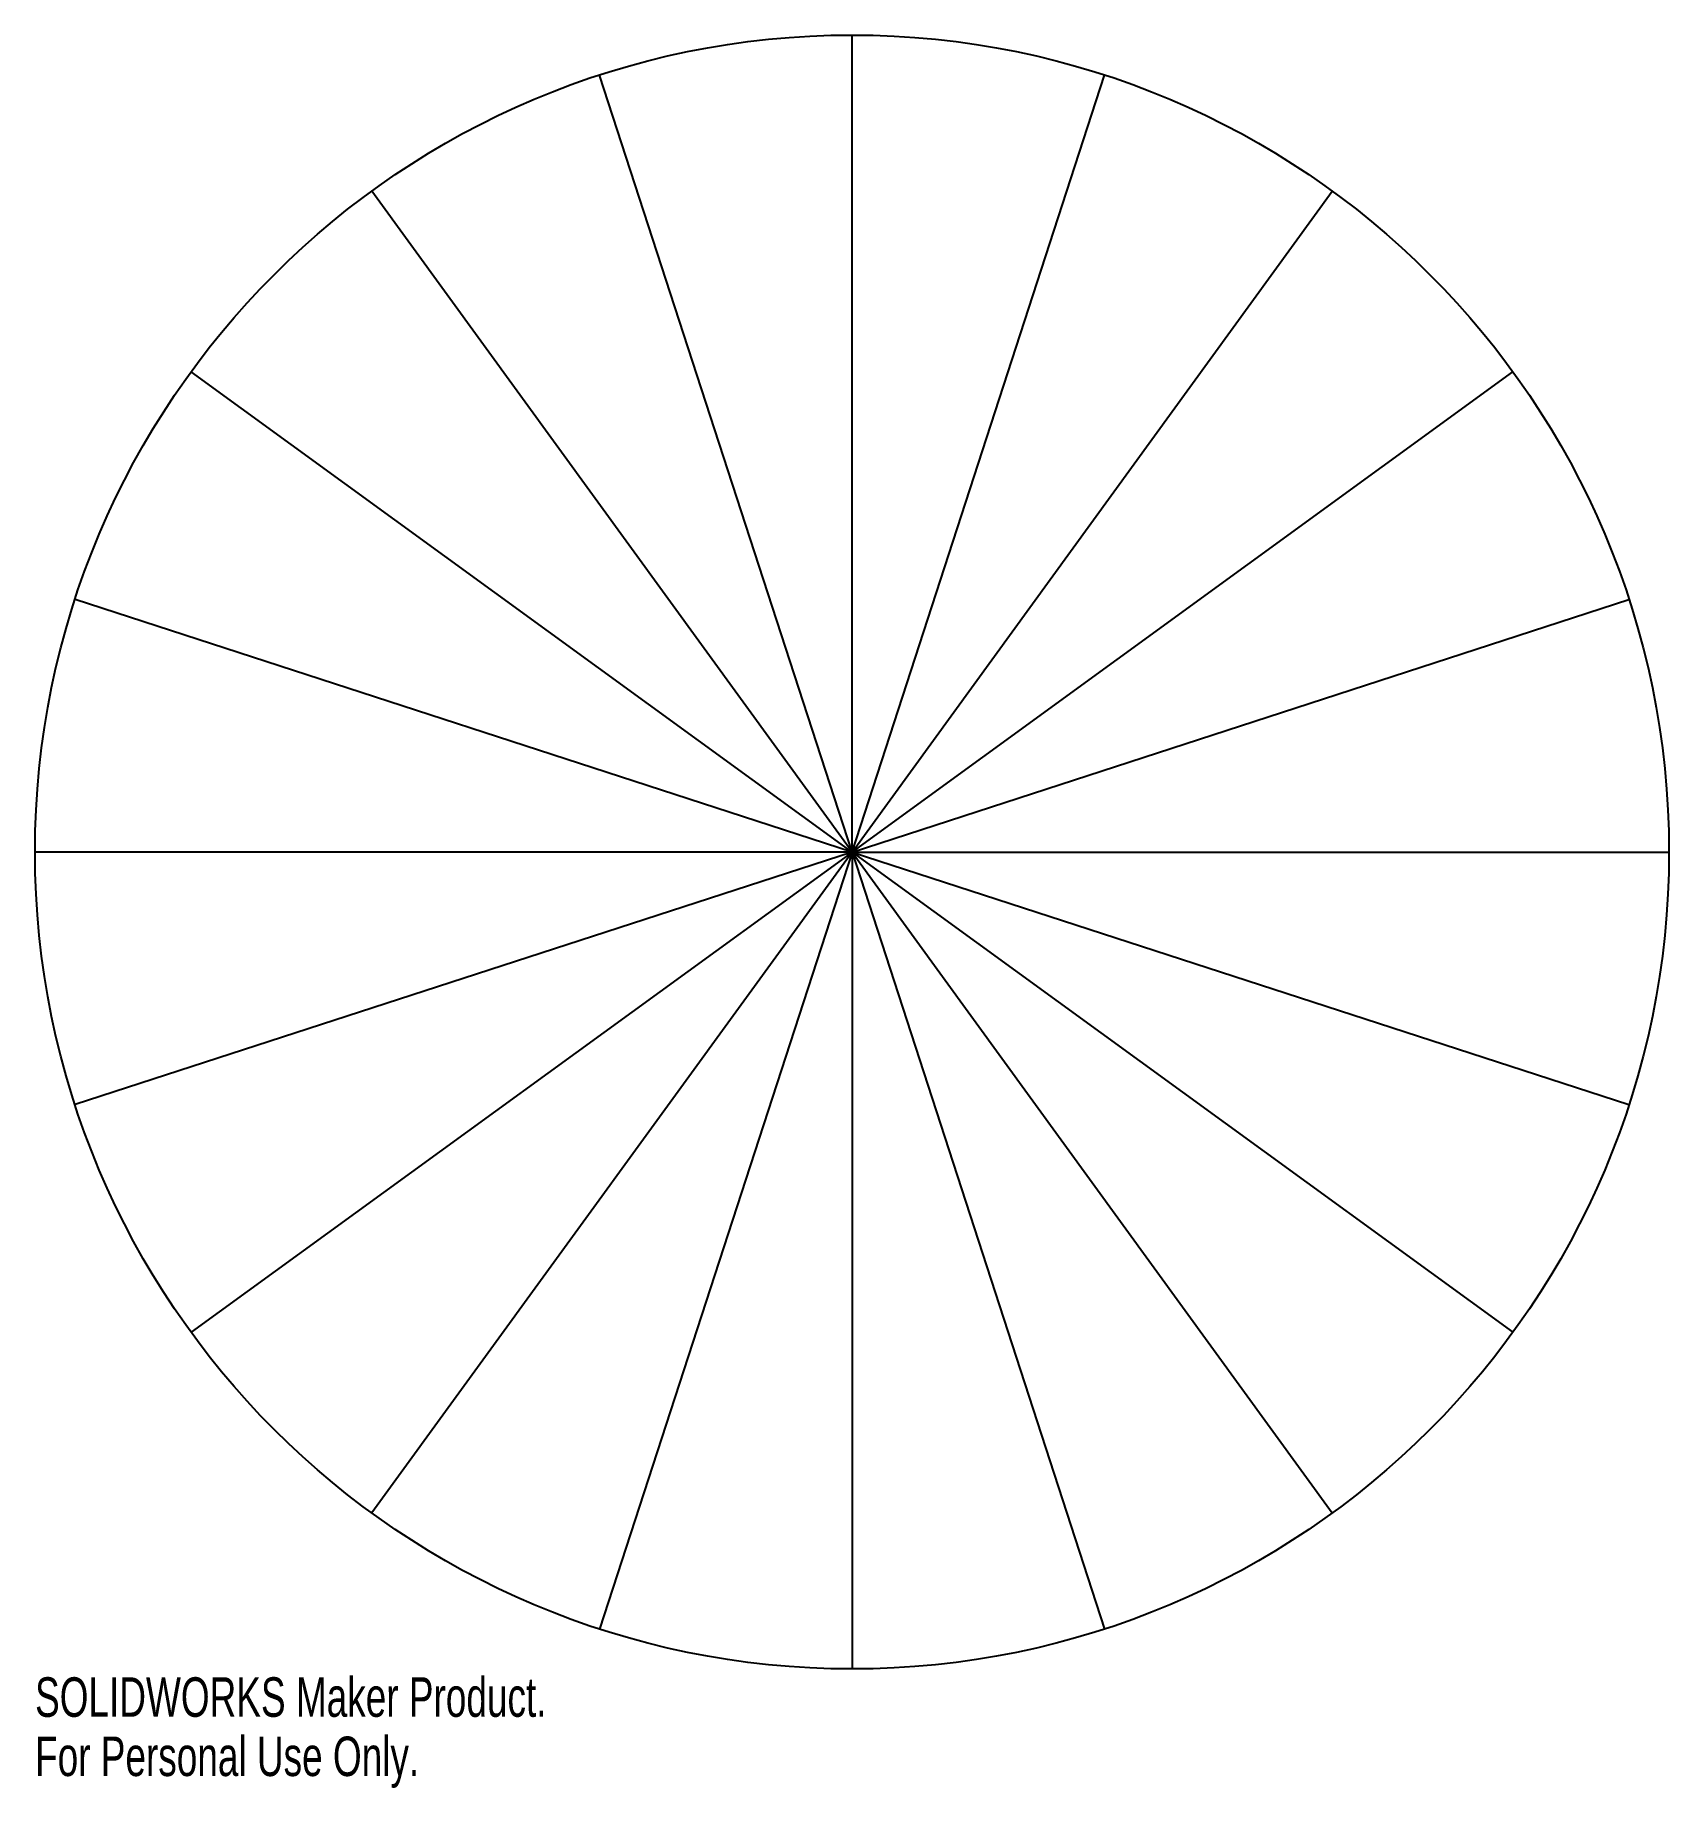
# Model space of a CAD drawing. Header units: millimetres. Extents: x -100 to 100, y -115 to 100.
import ezdxf

# ---------------------------------------------------------------- set-up
doc = ezdxf.new("R2010")
doc.units = ezdxf.units.MM
doc.header["$PDSIZE"] = -1
doc.styles.add('SLDTEXTSTYLE0', font='TXT', dxfattribs={"width": 0.7})

msp = doc.modelspace()

# ---------------------------------------------------------------- linework, layer by layer
at = {"color": 7, "linetype": 'Continuous'}
for q in [(0, 100), (-30.9, 95.11), (30.9, 95.11), (-58.78, 80.9), (58.78, 80.9), (-80.9, 58.78), (80.9, 58.78), (-95.11, 30.9), (95.11, 30.9), (-100, 0), (-95.11, -30.9), (-80.9, -58.78), (-58.78, -80.9), (-30.9, -95.11), (100, 0), (95.11, -30.9), (80.9, -58.78), (58.78, -80.9), (30.9, -95.11), (0, -100)]:
    msp.add_line((0, 0), q, dxfattribs=at)
msp.add_circle((0, 0), 100, dxfattribs=at)
msp.add_point((0, 0), dxfattribs=at)

# ---------------------------------------------------------------- texts
at = {"color": 7, "linetype": 'Continuous', "char_height": 4.8336, "attachment_point": 1, "style": 'SLDTEXTSTYLE0'}
for s, insert in [('SOLIDWORKS Maker Product.', (-100, -101.02)), ('For Personal Use Only.', (-100, -108.27))]:
    msp.add_mtext(s, dxfattribs=dict(at, insert=insert))

doc.saveas('drawing.dxf')
